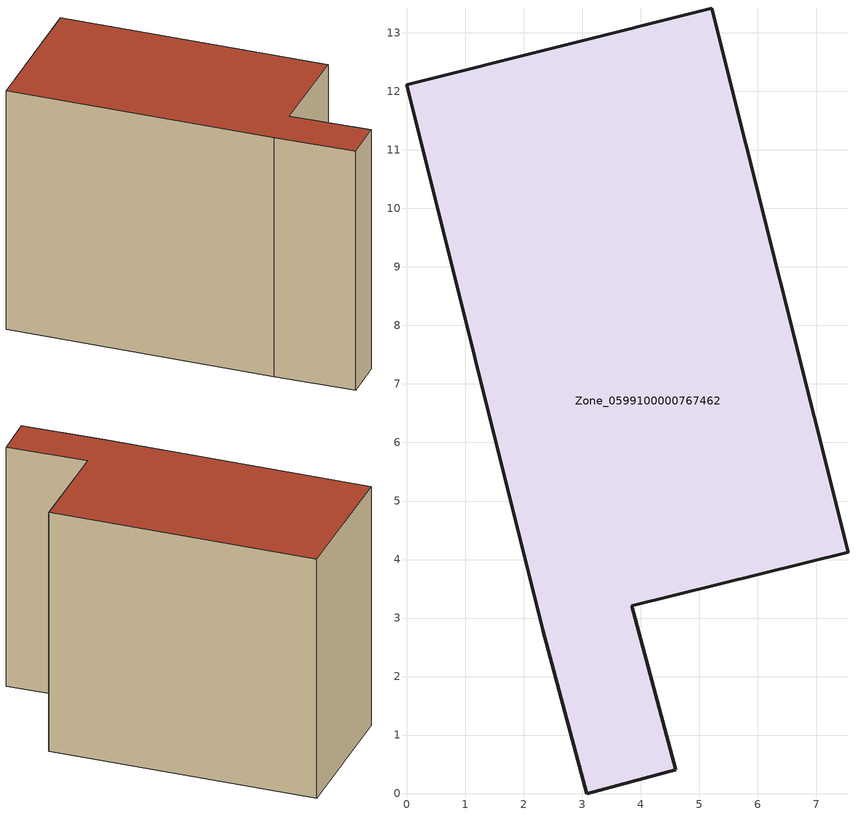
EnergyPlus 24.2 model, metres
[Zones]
Zone_0599100000767462
 floor ground (C_G): 2.33,2.8 0,12.11 5.22,13.42 7.54,4.13 3.85,3.21 4.6,0.41 3.08,0 z0
 wall outside (C_F): 4.6,0.41 3.85,3.21 7.54,4.13 5.22,13.42 0,12.11 2.33,2.8 3.08,0 4.6,0.41 z0:9.18
 roof outside (C_R): 7.54,4.13 5.22,13.42 0,12.11 2.33,2.8 3.08,0 4.6,0.41 3.85,3.21 z9.18
[BUILDING]
Pand.0599100000767462: North Axis=0; Terrain=City; Loads Convergence Tolerance Value=0.04; Temperature Convergence Tolerance Value=0.4; Solar Distribution=FullExterior; Maximum Number of Warmup Days=25; Minimum Number of Warmup Days=1
[Site:Location]
Rotterdam.The.Hague.AP_ZH_NLD Design_Conditions: Latitude=51.96; Longitude=4.45; Time Zone=1; Elevation=-4.5
[SITE:GROUNDTEMPERATURE:BUILDINGSURFACE]
18, 18, 18, 18, 18, 18, 18, 18, 18, 18, 18, 18
[MATERIAL] Thermal Absorptance=0.9; Solar Absorptance=0.7; Visible Absorptance=0.7
Name | Roughness | Thickness | Conductivity | Density | Specific Heat
G.TI.2006-2014 | MediumSmooth | 0.15 | 0.06 | 540 | 1210
F.TI.2006-2014 | Rough | 0.3 | 0.12 | 1920 | 840
R.TI.2006-2014 | MediumRough | 0.2 | 0.08 | 1500 | 1000
[CONSTRUCTION]
C_G: G.TI.2006-2014
C_F: F.TI.2006-2014
C_R: R.TI.2006-2014
[ZONE]
Zone_0599100000767462: Type=1; Multiplier=1; Ceiling Height=Autocalculate; Volume=Autocalculate; Floor Area=autocalculate; Part of Total Floor Area=Yes
[ZONEINFILTRATION:DESIGNFLOWRATE]
Infil_Zone_0599100000767462: Zone or ZoneList or Space or SpaceList=Zone_0599100000767462; Schedule=AlwaysOn; Design Flow Rate Calculation Method=Flow/Area; Flow Rate per Floor Area=0.0015; Constant Term Coefficient=1; Temperature Term Coefficient=0; Velocity Term Coefficient=0; Velocity Squared Term Coefficient=0
[HVACTEMPLATE:ZONE:IDEALLOADSAIRSYSTEM]
Zone_0599100000767462: Maximum Heating Supply Air Temperature=50; Minimum Cooling Supply Air Temperature=13; Maximum Heating Supply Air Humidity Ratio=0.0156; Minimum Cooling Supply Air Humidity Ratio=0.0077; Heating Limit=NoLimit; Cooling Limit=NoLimit; Dehumidification Control Type=ConstantSensibleHeatRatio; Cooling Sensible Heat Ratio=0.7; Dehumidification Setpoint=60; Humidification Control Type=None; Humidification Setpoint=30; Outdoor Air Method=None; Outdoor Air Flow Rate per Person=0.00944; Outdoor Air Flow Rate per Zone Floor Area=0; Outdoor Air Flow Rate per Zone=0; Demand Controlled Ventilation Type=None; Outdoor Air Economizer Type=NoEconomizer; Heat Recovery Type=None; Sensible Heat Recovery Effectiveness=0.7; Latent Heat Recovery Effectiveness=0.65
[ZONECONTROL:THERMOSTAT]
ThermostatControl_Zone_0599100000767462: Zone or ZoneList=Zone_0599100000767462; Control Type Schedule=DualSetpointControlType; Control 1=Thermostat_Zone_0599100000767462; Temperature Difference Between Cutout And Setpoint=0
[THERMOSTATSETPOINT:DUALSETPOINT]
Thermostat_Zone_0599100000767462: Heating Setpoint Temperature Schedule=HeatingSetpoint_Zone_0599100000767462; Cooling Setpoint Temperature Schedule=CoolingSetpoint_Zone_0599100000767462
[SCHEDULE:COMPACT]
HeatingSetpoint_Zone_0599100000767462: Through: 12/31, For: AllDays, Until: 24:00, 21
CoolingSetpoint_Zone_0599100000767462: Through: 12/31, For: AllDays, Until: 24:00, 24
DualSetpointControlType: Through: 12/31, For: AllDays, Until: 24:00, 4
AlwaysOn: Through: 12/31, For: AllDays, Until: 24:00, 1
